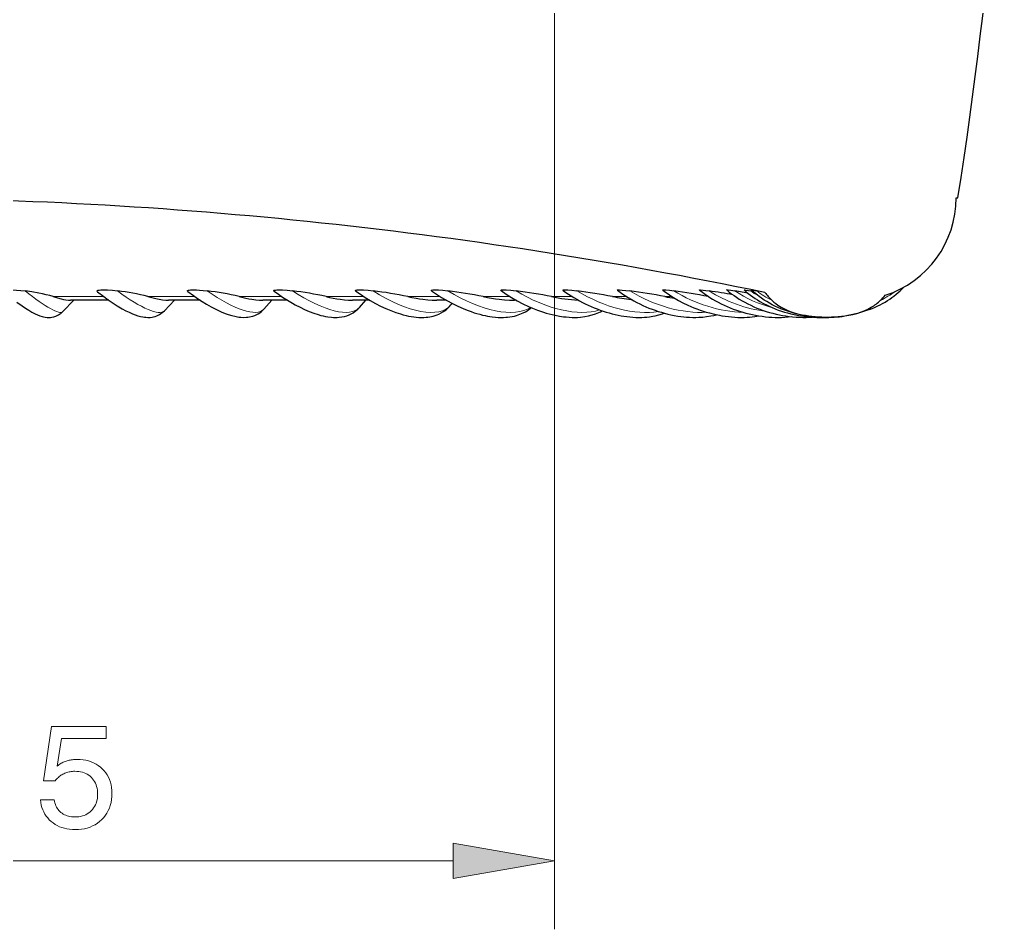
# Model space of a CAD drawing. Extents: x 0 to 297, y 0 to 543.
# Drawn here: x 159.46 to 188.39, y 91.44 to 118.04 of the extents above; entities that cross this region are included whole.
import ezdxf

# ---------------------------------------------------------------- set-up
doc = ezdxf.new("R2010")
doc.units = 0

msp = doc.modelspace()

# ---------------------------------------------------------------- linework, layer by layer
at = {"color": 7, "lineweight": 13}
for p, q in [((175.088, 134.832), (175.088, 91.437)), ((136.543, 93.437), (172.134, 93.437))]:
    msp.add_line(p, q, dxfattribs=at)
at = {"color": 7, "lineweight": 30, "ltscale": 0.00125}
msp.add_line((186.838, 112.832), (186.888, 112.832), dxfattribs=at)
at = {"color": 7, "lineweight": 13, "ltscale": 0.036807}
msp.add_line((161.91, 109.942), (160.437, 109.942), dxfattribs=at)
at = {"color": 7, "lineweight": 13, "ltscale": 0.034203}
msp.add_line((164.571, 109.942), (163.202, 109.942), dxfattribs=at)
at = {"color": 7, "lineweight": 13, "ltscale": 0.03113}
msp.add_line((167.116, 109.942), (165.87, 109.942), dxfattribs=at)
at = {"color": 7, "lineweight": 13, "ltscale": 0.027634}
msp.add_line((169.517, 109.942), (168.412, 109.942), dxfattribs=at)
at = {"color": 7, "lineweight": 13, "ltscale": 0.023756}
msp.add_line((171.75, 109.942), (170.8, 109.942), dxfattribs=at)
at = {"color": 7, "lineweight": 13, "ltscale": 0.01954}
msp.add_line((173.788, 109.942), (173.007, 109.942), dxfattribs=at)
at = {"color": 7, "lineweight": 13, "ltscale": 0.015044}
msp.add_line((175.611, 109.942), (175.009, 109.942), dxfattribs=at)
at = {"color": 7, "lineweight": 13, "ltscale": 0.010308}
msp.add_line((177.198, 109.942), (176.785, 109.942), dxfattribs=at)
at = {"color": 7, "lineweight": 13, "ltscale": 0.005382}
msp.add_line((178.531, 109.942), (178.316, 109.942), dxfattribs=at)
at = {"color": 7, "lineweight": 13, "ltscale": 0.000325775}
msp.add_line((179.596, 109.942), (179.583, 109.942), dxfattribs=at)
at = {"color": 7, "lineweight": 30, "ltscale": 0.000468344}
msp.add_line((179.583, 109.942), (179.601, 109.938), dxfattribs=at)
at = {"color": 7, "lineweight": 30, "ltscale": 0.009655}
msp.add_line((180.745, 110.043), (180.364, 110.108), dxfattribs=at)
at = {"color": 7, "lineweight": 30, "ltscale": 0.001665}
msp.add_line((180.895, 110.096), (180.829, 110.108), dxfattribs=at)
at = {"color": 7, "lineweight": 30, "ltscale": 0.003915}
msp.add_line((180.851, 110.138), (181.004, 110.108), dxfattribs=at)
at = {"color": 7, "lineweight": 30, "ltscale": 0.006113}
msp.add_line((181.244, 110.058), (181.004, 110.108), dxfattribs=at)
at = {"color": 7, "lineweight": 30, "ltscale": 0.011603}
msp.add_line((160.715, 109.5), (161.04, 109.832), dxfattribs=at)
at = {"color": 7, "lineweight": 30, "ltscale": 0.027998}
msp.add_line((162.063, 109.832), (160.943, 109.832), dxfattribs=at)
at = {"color": 7, "lineweight": 30, "ltscale": 0.010482}
msp.add_line((163.688, 109.528), (163.977, 109.832), dxfattribs=at)
at = {"color": 7, "lineweight": 30, "ltscale": 0.023234}
msp.add_line((164.734, 109.832), (163.804, 109.832), dxfattribs=at)
at = {"color": 7, "lineweight": 30, "ltscale": 0.018121}
msp.add_line((167.287, 109.832), (166.563, 109.832), dxfattribs=at)
at = {"color": 7, "lineweight": 30, "ltscale": 0.008918}
msp.add_line((166.59, 109.569), (166.831, 109.832), dxfattribs=at)
at = {"color": 7, "lineweight": 30, "ltscale": 0.012725}
msp.add_line((169.696, 109.832), (169.187, 109.832), dxfattribs=at)
at = {"color": 7, "lineweight": 30, "ltscale": 0.006887}
msp.add_line((169.392, 109.624), (169.572, 109.832), dxfattribs=at)
at = {"color": 7, "lineweight": 30, "ltscale": 0.007114}
msp.add_line((171.933, 109.832), (171.648, 109.832), dxfattribs=at)
at = {"color": 7, "lineweight": 30, "ltscale": 0.001488}
msp.add_line((172.063, 109.695), (172.1, 109.741), dxfattribs=at)
at = {"color": 7, "lineweight": 30, "ltscale": 0.001347}
msp.add_line((173.974, 109.832), (173.92, 109.832), dxfattribs=at)
at = {"color": 7, "lineweight": 30}
for points in [[(159.005, 110.069), (158.996, 110.077), (158.991, 110.086), (158.989, 110.094), (158.991, 110.101), (158.994, 110.104), (159.002, 110.111), (159.017, 110.118), (159.028, 110.122), (159.054, 110.127), (159.078, 110.131), (159.127, 110.136), (159.185, 110.138), (159.248, 110.138), (159.365, 110.133), (159.487, 110.123), (159.613, 110.108)], [(160.437, 109.942), (160.334, 109.971), (160.232, 109.997), (160.12, 110.022), (160.011, 110.044), (159.809, 110.079), (159.613, 110.108)], [(160.437, 109.942), (160.557, 109.906), (160.667, 109.876), (160.74, 109.859), (160.807, 109.846), (160.88, 109.836), (160.943, 109.832)], [(161.729, 110.079), (161.717, 110.091), (161.714, 110.102), (161.716, 110.107), (161.72, 110.111), (161.733, 110.119), (161.753, 110.126), (161.775, 110.13), (161.826, 110.135), (161.887, 110.138), (161.954, 110.137), (162.022, 110.135), (162.165, 110.125), (162.316, 110.108)], [(161.729, 110.079), (161.913, 109.939), (162.037, 109.85), (162.159, 109.766), (162.304, 109.673), (162.452, 109.586), (162.563, 109.525), (162.653, 109.481), (162.756, 109.435), (162.835, 109.405), (162.912, 109.38), (162.99, 109.359), (163.058, 109.345), (163.1, 109.339), (163.143, 109.335), (163.203, 109.332), (163.265, 109.334), (163.324, 109.341), (163.37, 109.35), (163.416, 109.362), (163.463, 109.378), (163.505, 109.397), (163.547, 109.418), (163.585, 109.442), (163.622, 109.468), (163.649, 109.491), (163.688, 109.528)], [(163.202, 109.942), (163.321, 109.91), (163.433, 109.883), (163.537, 109.862), (163.633, 109.846), (163.723, 109.836), (163.804, 109.832)], [(164.368, 110.088), (164.357, 110.098), (164.355, 110.107), (164.356, 110.111), (164.357, 110.114), (164.363, 110.118), (164.37, 110.122), (164.387, 110.127), (164.406, 110.131), (164.452, 110.136), (164.497, 110.138), (164.546, 110.138), (164.626, 110.135), (164.709, 110.13), (164.818, 110.121), (164.932, 110.108)], [(164.368, 110.088), (164.532, 109.968), (164.654, 109.885), (164.789, 109.797), (164.921, 109.716), (165.052, 109.642), (165.166, 109.581), (165.265, 109.533), (165.369, 109.486), (165.493, 109.437), (165.554, 109.416), (165.658, 109.384), (165.741, 109.364), (165.82, 109.348), (165.86, 109.343), (165.925, 109.336), (166.006, 109.332), (166.088, 109.335), (166.122, 109.338), (166.17, 109.345), (166.219, 109.355), (166.275, 109.371), (166.331, 109.391), (166.371, 109.408), (166.429, 109.439), (166.473, 109.467), (166.515, 109.499), (166.554, 109.532), (166.59, 109.569)], [(165.87, 109.942), (166.063, 109.897), (166.156, 109.878), (166.245, 109.862), (166.358, 109.846), (166.464, 109.836), (166.563, 109.832)], [(166.894, 110.096), (166.886, 110.104), (166.882, 110.11), (166.883, 110.114), (166.884, 110.117), (166.888, 110.121), (166.899, 110.126), (166.909, 110.129), (166.931, 110.133), (166.972, 110.137), (167.02, 110.138), (167.079, 110.137), (167.143, 110.135), (167.28, 110.124), (167.433, 110.108)], [(166.894, 110.096), (167.018, 110.008), (167.143, 109.924), (167.286, 109.833), (167.429, 109.748), (167.513, 109.702), (167.655, 109.628), (167.783, 109.566), (167.922, 109.506), (168.056, 109.455), (168.184, 109.414), (168.262, 109.392), (168.33, 109.375), (168.397, 109.361), (168.463, 109.35), (168.571, 109.337), (168.628, 109.334), (168.685, 109.332), (168.742, 109.333), (168.8, 109.337), (168.877, 109.347), (168.954, 109.363), (169.016, 109.38), (169.091, 109.408), (169.15, 109.435), (169.207, 109.467), (169.258, 109.501), (169.307, 109.539), (169.34, 109.569), (169.392, 109.624)], [(168.412, 109.942), (168.518, 109.918), (168.623, 109.897), (168.724, 109.878), (168.823, 109.862), (168.951, 109.846), (169.072, 109.836), (169.187, 109.832)], [(169.28, 110.103), (169.273, 110.109), (169.27, 110.115), (169.271, 110.119), (169.273, 110.122), (169.28, 110.126), (169.301, 110.132), (169.322, 110.135), (169.372, 110.138), (169.435, 110.137), (169.506, 110.134), (169.64, 110.124), (169.789, 110.108)], [(169.28, 110.103), (169.416, 110.009), (169.553, 109.919), (169.704, 109.828), (169.855, 109.742), (170.006, 109.664), (170.157, 109.593), (170.308, 109.53), (170.457, 109.474), (170.585, 109.433), (170.668, 109.409), (170.751, 109.389), (170.827, 109.372), (170.902, 109.359), (170.976, 109.348), (171.05, 109.339), (171.123, 109.334), (171.195, 109.332), (171.267, 109.333), (171.338, 109.338), (171.391, 109.343), (171.443, 109.351), (171.496, 109.361), (171.547, 109.373), (171.605, 109.39), (171.66, 109.409), (171.713, 109.431), (171.783, 109.465), (171.85, 109.505), (171.874, 109.52), (171.921, 109.555), (171.966, 109.593), (172.016, 109.642), (172.063, 109.695)], [(170.8, 109.942), (170.923, 109.916), (171.045, 109.893), (171.145, 109.876), (171.244, 109.862), (171.384, 109.846), (171.519, 109.836), (171.648, 109.832)], [(171.5, 110.109), (171.494, 110.114), (171.492, 110.118), (171.491, 110.121), (171.493, 110.124), (171.498, 110.128), (171.516, 110.133), (171.54, 110.136), (171.598, 110.138), (171.704, 110.134), (171.832, 110.124), (171.976, 110.108)], [(171.5, 110.109), (171.645, 110.009), (171.792, 109.915), (171.949, 109.823), (172.108, 109.737), (172.267, 109.658), (172.426, 109.588), (172.539, 109.542), (172.653, 109.5), (172.747, 109.469), (172.826, 109.444), (172.905, 109.422), (172.984, 109.402), (173.062, 109.385), (173.132, 109.371), (173.271, 109.35), (173.368, 109.34), (173.449, 109.334), (173.524, 109.332), (173.6, 109.333), (173.67, 109.337), (173.718, 109.341), (173.786, 109.349), (173.852, 109.36), (173.918, 109.373), (173.98, 109.389), (174.031, 109.405), (174.082, 109.423), (174.131, 109.443), (174.181, 109.465), (174.243, 109.498), (174.293, 109.527), (174.342, 109.56), (174.379, 109.587), (174.414, 109.616)], [(173.007, 109.942), (173.131, 109.917), (173.255, 109.895), (173.368, 109.877), (173.479, 109.862), (173.631, 109.846), (173.778, 109.836), (173.92, 109.832)], [(173.529, 110.115), (173.524, 110.12), (173.522, 110.122), (173.523, 110.126), (173.524, 110.128), (173.53, 110.131), (173.541, 110.134), (173.574, 110.137), (173.605, 110.138), (173.679, 110.136), (173.811, 110.126), (173.97, 110.108)], [(173.529, 110.115), (173.682, 110.009), (173.839, 109.91), (174.003, 109.816), (174.165, 109.731), (174.332, 109.652), (174.445, 109.603), (174.596, 109.543), (174.681, 109.513), (174.766, 109.485), (174.851, 109.459), (174.936, 109.435), (175.021, 109.413), (175.108, 109.394), (175.239, 109.369), (175.359, 109.352), (175.434, 109.344), (175.524, 109.337), (175.606, 109.333), (175.687, 109.332), (175.767, 109.334), (175.856, 109.341), (175.977, 109.355), (176.088, 109.376), (176.194, 109.403), (176.292, 109.435), (176.386, 109.474), (176.437, 109.498), (176.486, 109.524)], [(175.346, 110.12), (175.341, 110.125), (175.34, 110.127), (175.341, 110.129), (175.342, 110.13), (175.344, 110.132), (175.353, 110.135), (175.384, 110.138), (175.412, 110.138), (175.478, 110.135), (175.6, 110.125), (175.749, 110.108)], [(175.346, 110.12), (175.423, 110.065), (175.501, 110.012), (175.58, 109.961), (175.661, 109.911), (175.743, 109.863), (175.826, 109.817), (175.909, 109.772), (175.994, 109.729), (176.079, 109.689), (176.165, 109.65), (176.252, 109.613), (176.339, 109.578), (176.426, 109.546), (176.514, 109.515), (176.602, 109.487), (176.689, 109.461), (176.777, 109.437), (176.865, 109.415), (176.953, 109.396), (177.039, 109.38), (177.122, 109.366), (177.206, 109.355), (177.299, 109.344), (177.387, 109.338), (177.473, 109.334), (177.558, 109.332), (177.643, 109.334), (177.721, 109.337), (177.792, 109.343), (177.868, 109.352), (177.968, 109.368), (178.039, 109.382), (178.147, 109.409), (178.249, 109.441), (178.297, 109.458)], [(176.93, 110.124), (176.927, 110.128), (176.926, 110.129), (176.926, 110.131), (176.927, 110.132), (176.928, 110.133), (176.934, 110.135), (176.948, 110.137), (176.994, 110.138), (177.074, 110.133), (177.175, 110.123), (177.294, 110.108)], [(176.93, 110.124), (177.008, 110.068), (177.087, 110.014), (177.167, 109.961), (177.25, 109.91), (177.333, 109.861), (177.417, 109.813), (177.503, 109.768), (177.59, 109.725), (177.678, 109.683), (177.766, 109.644), (177.855, 109.607), (177.945, 109.572), (178.036, 109.539), (178.127, 109.509), (178.218, 109.481), (178.31, 109.455), (178.402, 109.431), (178.494, 109.41), (178.593, 109.39), (178.702, 109.371), (178.791, 109.359), (178.874, 109.349), (178.957, 109.341), (179.044, 109.336), (179.135, 109.333), (179.224, 109.332), (179.317, 109.335), (179.429, 109.342), (179.536, 109.354), (179.665, 109.374), (179.748, 109.39), (179.83, 109.411)], [(178.264, 110.129), (178.262, 110.131), (178.262, 110.131), (178.262, 110.133), (178.262, 110.133), (178.263, 110.135), (178.266, 110.136), (178.273, 110.137), (178.292, 110.138), (178.351, 110.135), (178.455, 110.125), (178.587, 110.108)], [(178.264, 110.129), (178.339, 110.073), (178.415, 110.019), (178.493, 109.966), (178.573, 109.916), (178.722, 109.827), (178.843, 109.763), (178.993, 109.69), (179.08, 109.651), (179.168, 109.614), (179.258, 109.579), (179.348, 109.546), (179.438, 109.516), (179.53, 109.487), (179.621, 109.461), (179.775, 109.423), (179.917, 109.393), (179.989, 109.381), (180.084, 109.366), (180.177, 109.354), (180.269, 109.345), (180.361, 109.338), (180.453, 109.334), (180.544, 109.332), (180.635, 109.333), (180.722, 109.337), (180.799, 109.342), (180.875, 109.349), (180.951, 109.358), (181.072, 109.377)], [(179.334, 110.132), (179.333, 110.134), (179.332, 110.134), (179.332, 110.135), (179.333, 110.135), (179.334, 110.136), (179.343, 110.138), (179.366, 110.138), (179.441, 110.131), (179.519, 110.121), (179.614, 110.108)], [(179.334, 110.132), (179.406, 110.076), (179.48, 110.021), (179.556, 109.969), (179.633, 109.918), (179.714, 109.868), (179.797, 109.82), (179.881, 109.774), (179.966, 109.73), (180.053, 109.688), (180.141, 109.648), (180.23, 109.611), (180.321, 109.576), (180.412, 109.543), (180.504, 109.512), (180.597, 109.484), (180.69, 109.458), (180.785, 109.434), (180.879, 109.413), (180.974, 109.394), (181.069, 109.378), (181.164, 109.364), (181.26, 109.352), (181.355, 109.343), (181.45, 109.337), (181.545, 109.333), (181.639, 109.332), (181.733, 109.334), (181.827, 109.338), (181.92, 109.345), (182.012, 109.354)], [(180.127, 110.135), (180.126, 110.136), (180.126, 110.136), (180.126, 110.136), (180.126, 110.136), (180.127, 110.137), (180.127, 110.137), (180.129, 110.138), (180.138, 110.138), (180.168, 110.136), (180.248, 110.126), (180.364, 110.108)], [(180.127, 110.135), (180.201, 110.074), (180.277, 110.016), (180.344, 109.968), (180.412, 109.921), (180.493, 109.869), (180.575, 109.82), (180.659, 109.773), (180.744, 109.728), (180.831, 109.686), (180.919, 109.645), (181.009, 109.607), (181.1, 109.572), (181.192, 109.538), (181.285, 109.507), (181.38, 109.479), (181.475, 109.453), (181.57, 109.429), (181.667, 109.408), (181.764, 109.39), (181.861, 109.374), (181.958, 109.36), (182.056, 109.35), (182.154, 109.341), (182.252, 109.336), (182.349, 109.333), (182.447, 109.332), (182.544, 109.335), (182.64, 109.34)], [(180.634, 110.137), (180.634, 110.137), (180.634, 110.137), (180.634, 110.137), (180.634, 110.138), (180.635, 110.138), (180.636, 110.138), (180.658, 110.136), (180.698, 110.13), (180.829, 110.108)], [(180.634, 110.137), (180.696, 110.083), (180.759, 110.031), (180.824, 109.981), (180.891, 109.932), (180.958, 109.886), (181.027, 109.842), (181.098, 109.799), (181.203, 109.74), (181.289, 109.696), (181.373, 109.656), (181.459, 109.618), (181.547, 109.582), (181.636, 109.548), (181.726, 109.517), (181.817, 109.488), (181.909, 109.462), (182.002, 109.438), (182.096, 109.416), (182.19, 109.397), (182.286, 109.38), (182.381, 109.366), (182.477, 109.354), (182.573, 109.345), (182.67, 109.338), (182.766, 109.334), (182.863, 109.332), (182.959, 109.333)], [(184.307, 109.562), (184.219, 109.53), (184.131, 109.5), (184.041, 109.473), (183.95, 109.448), (183.858, 109.425), (183.765, 109.405), (183.672, 109.387), (183.577, 109.372), (183.483, 109.359), (183.387, 109.349), (183.292, 109.341), (183.196, 109.336), (183.1, 109.333), (183.003, 109.332), (182.907, 109.335), (182.811, 109.339), (182.715, 109.346), (182.62, 109.356), (182.525, 109.368), (182.431, 109.383), (182.337, 109.4), (182.244, 109.419), (182.152, 109.441), (182.061, 109.465), (181.97, 109.492), (181.881, 109.522), (181.794, 109.553), (181.707, 109.587), (181.622, 109.624), (181.539, 109.662), (181.457, 109.703), (181.377, 109.747), (181.299, 109.793), (181.223, 109.841), (181.149, 109.891), (181.077, 109.944), (180.977, 110.023), (180.912, 110.08), (180.851, 110.138)], [(184.307, 109.562), (184.426, 109.611), (184.55, 109.669), (184.612, 109.7), (184.686, 109.74), (184.758, 109.781), (184.827, 109.824), (184.893, 109.867), (184.955, 109.911), (185.016, 109.956), (185.081, 110.008), (185.144, 110.062), (185.198, 110.112), (185.248, 110.16), (185.297, 110.21)], [(159.37, 109.781), (159.526, 109.669), (159.625, 109.602), (159.72, 109.542), (159.812, 109.489), (159.903, 109.441), (159.98, 109.406), (160.045, 109.381), (160.114, 109.359), (160.151, 109.35), (160.202, 109.34), (160.257, 109.334), (160.303, 109.332), (160.351, 109.334), (160.393, 109.338), (160.455, 109.351), (160.516, 109.37), (160.553, 109.386), (160.589, 109.404), (160.623, 109.425), (160.656, 109.448), (160.687, 109.473), (160.715, 109.5)], [(181.451, 109.832), (181.505, 109.782), (181.563, 109.735), (181.623, 109.692), (181.669, 109.661), (181.717, 109.632), (181.816, 109.579), (181.917, 109.533), (182.01, 109.496), (182.104, 109.464), (182.2, 109.436), (182.272, 109.418), (182.345, 109.401), (182.491, 109.374), (182.647, 109.353), (182.802, 109.34), (182.959, 109.333), (183.115, 109.333), (183.271, 109.34), (183.428, 109.353), (183.506, 109.363), (183.584, 109.374), (183.7, 109.395), (183.816, 109.421), (183.93, 109.451), (184.043, 109.488), (184.15, 109.529), (184.255, 109.576), (184.306, 109.603), (184.356, 109.63)]]:
    msp.add_lwpolyline(points, dxfattribs=at)
at = {"color": 7, "lineweight": 13}
for points in [[(160.064, 95.219), (160.464, 95.219), (160.473, 95.173), (160.483, 95.129), (160.497, 95.087), (160.513, 95.048), (160.531, 95.01), (160.552, 94.975), (160.575, 94.941), (160.6, 94.91), (160.629, 94.88), (160.659, 94.853), (160.692, 94.828), (160.726, 94.805), (160.763, 94.786), (160.801, 94.769), (160.84, 94.754), (160.882, 94.742), (160.925, 94.733), (160.97, 94.726), (161.017, 94.722), (161.065, 94.721), (161.124, 94.723), (161.181, 94.728), (161.235, 94.738), (161.287, 94.75), (161.337, 94.767), (161.384, 94.787), (161.429, 94.811), (161.472, 94.839), (161.512, 94.87), (161.55, 94.905), (161.585, 94.942), (161.616, 94.983), (161.643, 95.025), (161.667, 95.07), (161.688, 95.117), (161.704, 95.166), (161.717, 95.218), (161.726, 95.272), (161.732, 95.329), (161.733, 95.387), (161.732, 95.447), (161.726, 95.505), (161.717, 95.56), (161.704, 95.612), (161.688, 95.662), (161.668, 95.709), (161.645, 95.754), (161.617, 95.797), (161.586, 95.837), (161.552, 95.874), (161.515, 95.909), (161.475, 95.94), (161.432, 95.967), (161.387, 95.99), (161.34, 96.01), (161.29, 96.027), (161.237, 96.039), (161.182, 96.048), (161.125, 96.054), (161.065, 96.056), (161.03, 96.055), (160.996, 96.053), (160.963, 96.049), (160.93, 96.044), (160.898, 96.038), (160.866, 96.031), (160.835, 96.022), (160.805, 96.011), (160.775, 95.999), (160.746, 95.986), (160.717, 95.971), (160.689, 95.956), (160.662, 95.938), (160.636, 95.92), (160.61, 95.9), (160.586, 95.878), (160.562, 95.856), (160.538, 95.832), (160.516, 95.806), (160.494, 95.779), (160.15, 95.779), (160.386, 97.369), (161.988, 97.369), (161.988, 97.015), (160.675, 97.015), (160.555, 96.207), (160.577, 96.226), (160.599, 96.244), (160.623, 96.26), (160.647, 96.276), (160.672, 96.291), (160.698, 96.305), (160.724, 96.318), (160.752, 96.33), (160.78, 96.341), (160.809, 96.352), (160.838, 96.361), (160.869, 96.37), (160.899, 96.377), (160.93, 96.384), (160.962, 96.389), (160.994, 96.393), (161.027, 96.397), (161.06, 96.399), (161.094, 96.401), (161.128, 96.401), (161.219, 96.399), (161.306, 96.39), (161.389, 96.377), (161.469, 96.358), (161.545, 96.333), (161.617, 96.303), (161.686, 96.267), (161.752, 96.226), (161.813, 96.179), (161.871, 96.127), (161.925, 96.071), (161.973, 96.011), (162.015, 95.948), (162.052, 95.881), (162.083, 95.811), (162.108, 95.737), (162.128, 95.66), (162.142, 95.58), (162.15, 95.496), (162.153, 95.408), (162.15, 95.316), (162.141, 95.227), (162.126, 95.141), (162.105, 95.059), (162.078, 94.981), (162.045, 94.906), (162.007, 94.835), (161.962, 94.768), (161.911, 94.704), (161.855, 94.643), (161.793, 94.587), (161.728, 94.538), (161.659, 94.494), (161.587, 94.456), (161.511, 94.423), (161.432, 94.397), (161.349, 94.376), (161.262, 94.362), (161.172, 94.353), (161.078, 94.35), (160.994, 94.352), (160.914, 94.36), (160.836, 94.372), (160.762, 94.388), (160.69, 94.41), (160.621, 94.436), (160.555, 94.467), (160.492, 94.503), (160.432, 94.544), (160.375, 94.589), (160.321, 94.639), (160.273, 94.691), (160.229, 94.747), (160.191, 94.805), (160.157, 94.866), (160.129, 94.931), (160.105, 94.998), (160.086, 95.069), (160.072, 95.142)], [(172.134, 92.916), (175.088, 93.437), (172.134, 93.957)]]:
    msp.add_lwpolyline(points, close=True, dxfattribs=at)
at = {"color": 7, "lineweight": 30}
for centre, radius, start, end in [((67.305, 131.832), 121.083, 350.97202, 360), ((154.34, -19.027), 131.859, 78.2272, 90.00086), ((183.838, 112.832), 3, 287.9827, 0), ((161.525, 103.381), 6.773, 75.6615, 83.2934), ((163.969, 101.866), 8.297, 76.7522, 83.3338), ((166.287, 100.316), 9.858, 77.5514, 83.3284), ((168.45, 98.757), 11.429, 78.1372, 83.2725), ((170.42, 97.129), 13.071, 78.5882, 83.1636), ((172.177, 95.52), 14.697, 78.8885, 82.9904), ((176.129, 115.298), 5.472, 258.1883, 266.428), ((173.684, 93.885), 16.354, 79.0681, 82.7444), ((178.02, 116.166), 6.345, 258.7769, 263.8336), ((174.903, 92.157), 18.109, 79.1371, 82.4124), ((179.641, 116.802), 6.988, 259.0616, 261.5379), ((175.777, 90.18), 20.125, 79.0999, 81.9757), ((176.35, 88.428), 21.924, 79.5935, 81.4385), ((183.67, 112.072), 3.153, 219.6898, 225.2652), ((182.445, 112.035), 3.1, 314.7062, 318.4373), ((183.706, 110.782), 1.322, 299.456, 314.081)]:
    msp.add_arc(centre, radius, start, end, dxfattribs=at)
at = {"color": 7, "lineweight": 13}
for centre, major_axis, ratio, start_param, end_param in [((158.735, 111.437), (1.98, -1.937), 0.147016, 5.309345, 6.283185), ((161.68, 111.437), (2.007, -1.909), 0.218508, 5.232695, 6.283185), ((164.545, 111.437), (2.045, -1.868), 0.287606, 5.153527, 6.283185), ((167.298, 111.437), (2.094, -1.813), 0.353553, 5.070932, 6.283186), ((169.909, 111.437), (2.154, -1.742), 0.415627, 4.983947, 6.283185), ((172.349, 111.437), (2.223, -1.652), 0.473147, 4.891573, 6.102953), ((174.592, 111.437), (2.302, -1.54), 0.525483, 4.792802, 5.890881), ((176.614, 111.437), (2.388, -1.404), 0.572061, 4.686686, 5.68325), ((178.391, 111.437), (2.478, -1.239), 0.612372, 4.572451, 5.469631), ((179.904, 111.437), (2.566, -1.044), 0.645974, 4.449667, 5.238743), ((181.138, 111.437), (2.647, -0.818), 0.672499, 4.318463, 4.972534), ((182.077, 111.437), (2.712, -0.564), 0.691655, 4.179739, 4.631971), ((182.713, 111.437), (2.755, -0.288), 0.703233, 4.035291, 4.137299), ((183.038, 111.437), (2.77, 0), 0.707107, 3.887732, 4.102121), ((183.038, 111.437), (2.77, 0), 0.707107, 5.322657, 5.520722)]:
    msp.add_ellipse(centre, major_axis=major_axis, ratio=ratio, start_param=start_param, end_param=end_param, dxfattribs=at)
msp.add_solid([(172.134, 92.916), (175.088, 93.437), (172.134, 92.916), (172.134, 93.957)], dxfattribs=at)

doc.saveas('drawing.dxf')
